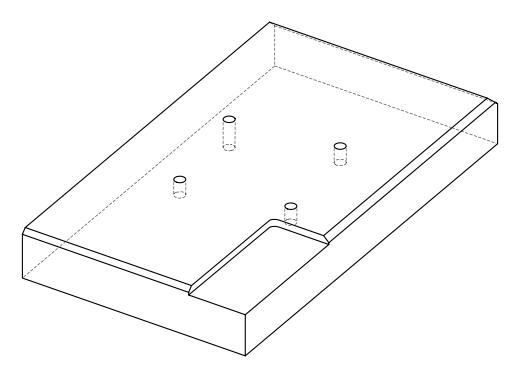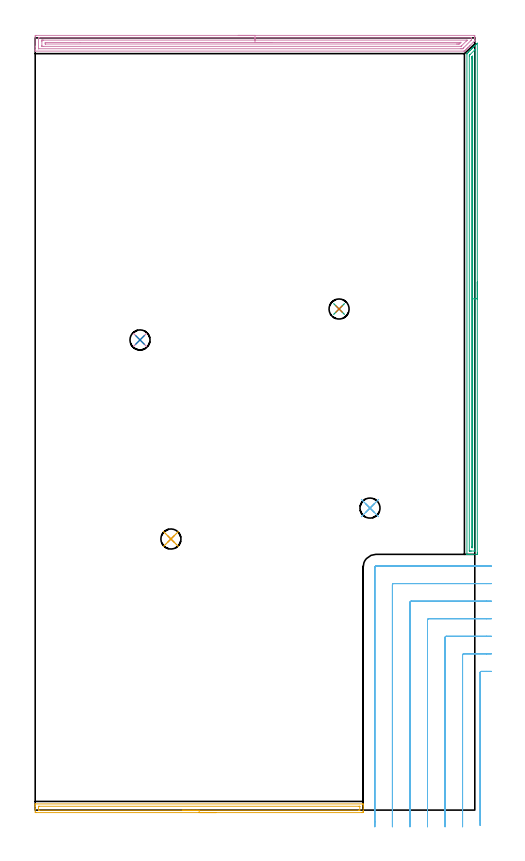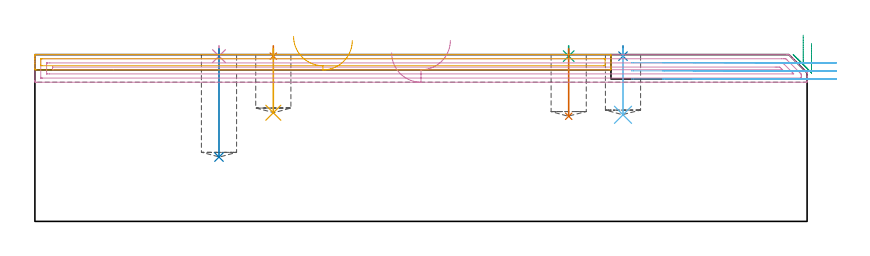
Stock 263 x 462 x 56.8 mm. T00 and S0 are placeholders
(PLAN: 12 operations, 3 tool changes, 27.2 min)
(1 SPOT_DRILL | STEP1POCKET | NXT0321_9005460120000 | 0.03 min | 2 mm3)
(2 SPOT_DRILL_1 | STEP1POCKET_1 | NXT0321_9005460120000 | 0.03 min | 1 mm3)
(3 SPOT_DRILL_2 | STEP1POCKET_2 | NXT0321_9005460120000 | 0.03 min | 59 mm3)
(4 SPOT_DRILL_3 | STEP1POCKET_3 | NXT0321_9005460120000 | 0.03 min | 43 mm3)
(5 DRILL_BLIND_HOLE_INTO_CENTER | STEP1POCKET | NXT0301_128 | 0.09 min | 2095 mm3)
(6 DRILL_BLIND_HOLE_INTO_CENTER_1 | STEP1POCKET_1 | NXT0301_128 | 0.09 min | 2187 mm3)
(7 DRILL_BLIND_HOLE_INTO_CENTER_2 | STEP1POCKET_2 | NXT0301_128 | 0.09 min | 2242 mm3)
(8 DRILL_BLIND_HOLE_INTO_CENTER_3 | STEP1POCKET_3 | NXT0301_128 | 0.15 min | 3808 mm3)
(9 AREA_MILL | FG_CHAMFER_SURFACE | UGT0205_001 | 7.43 min | 6006 mm3)
(10 AREA_MILL_1 | FG_CHAMFER_SURFACE_1 | UGT0205_001 | 8.54 min | 11488 mm3)
(11 AREA_MILL_2 | FG_CHAMFER_SURFACE_2 | UGT0205_001 | 3.33 min | 2699 mm3)
(12 MILL_CORNER_NOTCH_RECTANGULAR | CORNER_NOTCH_RECTANGULAR | UGT0201_103 | Follow Part, ap 3.5, ae 75% | 7.4 min | 84604 mm3)
(TOOL NXT0321_9005460120000 | NC Spot Drill, 142deg, 12mm, Carbide, Uncoated | D12 PA142 FL30 Z2)
(TOOL NXT0301_128 | Carbide Drill 12mm [861.1-1200-036A1-GP GC34] | D12 PA150 FL37.4 Z2)
(TOOL UGT0205_001 | Chamfer Mill 20 x 3 x 45 deg. | D20 FL50 Z2)
(TOOL UGT0201_103 | End Mill 14 mm | D14 FL19 Z2)
(OP 1 SPOT_DRILL)
G17 G21 G94 G90
T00 M6
G54
G17 G0 G90 X81.2 Y162.2 S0 M3
G43 Z66.8 H0
G94 G81 G98 Z56.284 F250. R59.8
G80
M5
M2
(OP 2 SPOT_DRILL_1)
G17 G21 G94 G90
T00 M6
G54
G17 G0 G90 X200.3 Y180.7 S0 M3
G43 Z66.8 H0
G94 G81 G98 Z56.284 F250. R59.8
G80
M5
M2
(OP 3 SPOT_DRILL_2)
G17 G21 G94 G90
T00 M6
G54
G17 G0 G90 X181.8 Y299.8 S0 M3
G43 Z66.8 H0
G94 G81 G98 Z56.284 F250. R59.8
G80
M5
M2
(OP 4 SPOT_DRILL_3)
G17 G21 G94 G90
T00 M6
G54
G17 G0 G90 X62.7 Y281.3 S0 M3
G43 Z66.8 H0
G94 G81 G98 Z56.284 F250. R59.8
G80
M5
M2
(OP 5 DRILL_BLIND_HOLE_INTO_CENTER)
G17 G21 G94 G90
T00 M6
G54
G17 G0 G90 X81.2 Y162.2 S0 M3
G43 Z66.8 H1
G94 G81 G98 Z37. F250. R58.8
G80
M5
M2
(OP 6 DRILL_BLIND_HOLE_INTO_CENTER_1)
G17 G21 G94 G90
T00 M6
G54
G17 G0 G90 X200.3 Y180.7 S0 M3
G43 Z66.8 H1
G94 G81 G98 Z36.3 F250. R58.8
G80
M5
M2
(OP 7 DRILL_BLIND_HOLE_INTO_CENTER_2)
G17 G21 G94 G90
T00 M6
G54
G17 G0 G90 X181.8 Y299.8 S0 M3
G43 Z66.8 H1
G94 G81 G98 Z35.8 F250. R58.8
G80
M5
M2
(OP 8 DRILL_BLIND_HOLE_INTO_CENTER_3)
G17 G21 G94 G90
T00 M6
G54
G17 G0 G90 X62.7 Y281.3 S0 M3
G43 Z66.8 H1
G94 G81 G98 Z21.9 F250. R58.8
G80
M5
M2
(OP 9 AREA_MILL)
G17 G21 G94 G90
T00 M6
G54
G17 G0 G90 X264.5 Y315.9 S1061 M3
G43 Z66.8 H0
Z60.6
G94 G1 Y315.862 Z59.728 F250.
Y315.748 Z58.863
Y315.559 Z58.012
Y315.297 Z57.18
Y314.963 Z56.374
Y314.56 Z55.6
Y314.092 Z54.864
Y313.56 Z54.172
Y312.971 Z53.529
Y312.328 Z52.94
Y311.636 Z52.408
Y310.9 Z51.94
Y310.126 Z51.537
Y309.32 Z51.203
Y308.488 Z50.941
Y307.636 Z50.752
Y306.772 Z50.638
Y305.9 Z50.6
Y154.048
X264.499 Y153.615 Z50.601
X264.494 Y153.16 Z50.603
X264.491 Y153.01 Z50.605
X264.045 Y153. Z51.051
X261.4 Z53.694
X260.852 Z54.245
X260.518 Z54.578
X259.97 Z55.126
X259.637 Z55.458
X258.97 Z56.13
X258.644 Z56.455
X258.305 Y153.007 Z56.786
X258.302 Y153.008 Z56.788
X258.3 Y153.169 Z56.8
Y452.379
X258.304 Y452.597 Z56.789
X258.307 Y452.611 Z56.786
X258.525 Y452.826 Z56.574
X258.561 Y452.861 Z56.539
X259.196 Y453.498 Z55.9
X259.409 Y453.709 Z55.691
X260.077 Y454.379 Z55.019
X260.258 Y454.558 Z54.842
X260.312 Y454.612 Z54.788
X260.959 Y455.261 Z54.138
X261.107 Y455.408 Z53.992
X261.205 Y455.505 Z53.895
X261.4 Y455.701 Z53.698
X261.501 Y455.803 Z53.596
X261.841 Y456.142 Z53.256
X261.957 Y456.257 Z53.143
X262.098 Y456.398 Z53.002
X262.282 Y456.583 Z52.816
X262.394 Y456.696 Z52.703
X262.991 Y457.291 Z52.108
X263.163 Y457.465 Z51.934
X263.884 Y458.185 Z51.215
X264.045 Y458.347 Z51.052
X264.486 Y458.785 Z50.614
X264.493 Y458.79 Z50.607
X264.497 Y458.787 Z50.603
X264.499 Y458.78 Z50.601
X264.5 Y458.775 Z50.6
Y305.9
X263.086 Z52.014
Y156.295
X263.084 Y155.482 Z52.016
X263.083 Y155.402 Z52.017
X263.068 Y155.01 Z52.032
X262.676 Y155.002 Z52.424
X260.915 Y155. Z54.185
X260.518 Y155.001 Z54.582
X260.03 Y155.003 Z55.07
X259.816 Y155.01 Z55.284
X259.721 Y155.031 Z55.379
X259.715 Y155.322 Z55.385
Y155.402
Y451.039
X259.719 Y451.446 Z55.381
X259.721 Y451.544 Z55.379
X259.767 Y451.606 Z55.333
X259.861 Y451.705 Z55.239
X260.082 Y451.932 Z55.018
X262.964 Y454.814 Z52.136
X263.053 Y454.901 Z52.047
X263.07 Y454.914 Z52.03
X263.079 Y454.92 Z52.021
X263.081 Y454.886 Z52.019
X263.085 Y454.691 Z52.015
X263.086 Y305.9 Z52.014
X261.672 Z53.428
X261.671 Y157.188 Z53.429
X261.669 Y157.051 Z53.431
X261.667 Y157.018 Z53.433
X261.665 Y157.01 Z53.435
X261.647 Y157.007 Z53.453
X261.584 Y157.001 Z53.516
X261.4 Z53.7
X261.214 Y157.003 Z53.886
X261.162 Y157.006 Z53.938
X261.135 Y157.01 Z53.965
X261.133 Y157.024 Z53.967
X261.13 Y157.097 Z53.97
X261.129 Y157.188 Z53.971
Y157.463
Y449.528
X261.13 Y450.146 Z53.97
X261.133 Y450.417 Z53.967
X261.135 Y450.508 Z53.965
X261.188 Y450.577 Z53.912
X261.4 Y450.798 Z53.7
X261.519 Y450.919 Z53.581
X261.64 Y451.039 Z53.46
X261.652 Y451.048 Z53.448
X261.662 Y451.053 Z53.438
X261.665 Y451.039 Z53.435
X261.669 Y450.864 Z53.431
X261.671 Y450.765 Z53.429
X261.672 Y305.9 Z53.428
Y305.028 Z53.467
Y304.164 Z53.58
Y303.312 Z53.769
Y302.48 Z54.032
Y301.674 Z54.365
Y300.9 Z54.768
Y300.164 Z55.237
Y299.472 Z55.768
Y298.829 Z56.357
Y298.24 Z57.001
Y297.708 Z57.693
Y297.24 Z58.428
Y296.837 Z59.202
Y296.503 Z60.008
Y296.241 Z60.84
Y296.052 Z61.692
Y295.938 Z62.557
Y295.9 Z63.428
G0 Z66.8
M5
M2
(OP 10 AREA_MILL_1)
G17 G21 G94 G90
T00 M6
G54
G17 G0 G90 X121.5 Y463.5 S1061 M3
G43 Z66.8 H0
Z57.4
G94 G1 X121.538 Z56.528 F250.
X121.652 Z55.664
X121.841 Z54.812
X122.103 Z53.98
X122.437 Z53.174
X122.84 Z52.4
X123.309 Z51.664
X123.84 Z50.972
X124.429 Z50.329
X125.072 Z49.74
X125.764 Z49.208
X126.5 Z48.74
X127.274 Z48.337
X128.08 Z48.003
X128.912 Z47.741
X129.764 Z47.552
X130.628 Z47.438
X131.5 Z47.4
X262.382
X262.721 Y463.497
X262.99 Y463.492 Z47.403
X263. Y463.166 Z47.728
Y462.628 Z48.268
Y462.292 Z48.603
Y461.755 Z49.141
Y461.419 Z49.475
Y460.345 Z50.554
X262.999 Y460.328 Z50.57
X262.995 Y460.305 Z50.592
X262.977 Y460.276 Z50.622
X262.812 Y460.11 Z50.787
X262.084 Y459.384 Z51.516
X260.046 Y457.345 Z53.552
X259.999 Y457.299 Z53.6
X259.805 Y457.105 Z53.794
X259.755 Y457.054 Z53.843
X259.701 Y457. Z53.898
X259.081 Y456.381 Z54.519
X258.883 Y456.181 Z54.716
X258.264 Y455.564 Z55.336
X258.212 Y455.512 Z55.387
X258.01 Y455.308 Z55.588
X257.447 Y454.746 Z56.153
X257.319 Y454.618 Z56.28
X257.137 Y454.435 Z56.462
X257.021 Y454.321 Z56.579
X256.944 Y454.245 Z56.653
X256.795 Y454.102 Z56.787
X256.128 Y454.1 Z56.8
X0.172
X0.01 Y454.103 Z56.788
X0.003 Y454.227 Z56.665
X0. Y454.357 Z56.542
Y454.636 Z56.264
Y455.308 Z55.587
Y456.517 Z54.38
Y457.054 Z53.84
Y462.897 Z48.
X0.004 Y463.166 Z47.732
X0.01 Y463.493 Z47.404
X0.279 Y463.497 Z47.401
X0.619 Y463.5 Z47.4
X131.5
Y462.086 Z48.814
X260.806 Y462.085 Z48.815
X260.946 Y462.084 Z48.816
X260.98 Y462.081 Z48.819
X260.99 Y462.079 Z48.821
X260.993 Y462.071 Z48.829
X260.997 Y462.041 Z48.859
X261. Y461.897 Z49.003
X260.999 Y461.419 Z49.481
X260.997 Y461.026 Z49.874
X260.99 Y460.786 Z50.114
X260.973 Y460.734 Z50.166
X260.927 Y460.685 Z50.215
X260.795 Y460.546 Z50.354
X260.697 Y460.447 Z50.453
X260.595 Y460.344 Z50.556
X256.281 Y456.031 Z54.869
X256.128 Y455.879 Z55.021
X255.834 Y455.595 Z55.305
X255.741 Y455.521 Z55.379
X255.575 Y455.519 Z55.381
X255.234 Y455.516 Z55.384
X255.023 Y455.515 Z55.385
X254.341 Y455.514 Z55.386
X2.194 Y455.515 Z55.385
X2.054 Y455.516 Z55.384
X2.02 Y455.519 Z55.381
X2.011 Y455.521 Z55.379
X2.007 Y455.529 Z55.371
X2.003 Y455.559 Z55.341
X2. Y455.703 Z55.197
Y461.815 Z49.085
X2.003 Y461.947 Z48.953
X2.008 Y462.053 Z48.847
X2.01 Y462.08 Z48.82
X2.023 Y462.081 Z48.819
X2.065 Y462.083 Z48.817
X2.405 Y462.085 Z48.815
X2.617 Y462.086 Z48.814
X131.5
Y460.672 Z50.228
X257.915 Y460.671 Z50.229
X258.452 Y460.665 Z50.235
X258.412 Y460.619 Z50.281
X258.344 Y460.546 Z50.354
X258.133 Y460.333 Z50.567
X257.915 Y460.114 Z50.786
X255.234 Y457.433 Z53.467
X255.042 Y457.242 Z53.658
X254.852 Y457.054 Z53.846
X254.748 Y456.956 Z53.944
X254.73 Y456.94 Z53.96
X254.682 Y456.936 Z53.964
X254.597 Y456.932 Z53.968
X254.469 Y456.929 Z53.971
X5.086
X4.319 Y456.93 Z53.97
X4.192 Y456.932 Z53.968
X4.066 Y456.936 Z53.964
X4.01 Y456.947 Z53.953
X4.006 Y456.992 Z53.908
X4.003 Y457.054 Z53.846
X4.001 Y457.241 Z53.659
X4. Y459.861 Z51.039
X4.004 Y460.546 Z50.354
X4.007 Y460.64 Z50.26
X4.01 Y460.659 Z50.241
X4.024 Y460.665 Z50.235
X4.068 Y460.668 Z50.232
X4.192 Y460.67 Z50.23
X4.957 Y460.672 Z50.228
X131.5
Y459.257 Z51.643
X254.431
X254.543 Y459.256 Z51.644
X254.589 Y459.254 Z51.646
X254.593 Y459.252 Z51.648
Y459.249 Z51.651
X254.573 Y459.225 Z51.675
X254.52 Y459.169 Z51.731
X254.439 Y459.088 Z51.812
X254.15 Y458.8 Z52.1
X253.798 Y458.458 Z52.442
X253.677 Y458.35 Z52.55
X253.448 Y458.347 Z52.553
X253.021 Y458.344 Z52.556
X252.554 Y458.343 Z52.557
X252.129
X6.139
X6.095 Y458.344 Z52.556
X6.05 Y458.346 Z52.554
X6.02 Y458.349 Z52.551
X6.01 Y458.381 Z52.519
X6. Y458.779 Z52.121
Y458.8 Z52.1
X6.008 Y459.226 Z51.674
X6.01 Y459.247 Z51.653
X6.042 Y459.25 Z51.65
X6.124 Y459.254 Z51.646
X6.248 Y459.256 Z51.644
X26.704 Y459.257 Z51.643
X131.5
X132.372 Z51.681
X133.237 Z51.795
X134.088 Z51.983
X134.92 Z52.246
X135.726 Z52.58
X136.5 Z52.982
X137.236 Z53.451
X137.928 Z53.982
X138.571 Z54.572
X139.16 Z55.215
X139.692 Z55.907
X140.16 Z56.643
X140.563 Z57.416
X140.897 Z58.222
X141.159 Z59.054
X141.348 Z59.906
X141.462 Z60.771
X141.5 Z61.643
G0 Z66.8
M5
M2
(OP 11 AREA_MILL_2)
G17 G21 G94 G90
T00 M6
G54
G17 G0 G90 X108.1 Y-1.5 S1061 M3
G43 Z66.8 H0
Z61.6
G94 G1 X108.062 Z60.728 F250.
X107.948 Z59.864
X107.759 Z59.012
X107.497 Z58.18
X107.163 Z57.374
X106.76 Z56.6
X106.292 Z55.864
X105.76 Z55.172
X105.171 Z54.529
X104.528 Z53.94
X103.836 Z53.408
X103.1 Z52.94
X102.326 Z52.537
X101.52 Z52.203
X100.688 Z51.941
X99.837 Z51.752
X98.972 Z51.638
X98.1 Z51.6
X0.63
X0.222 Y-1.496 Z51.601
X0.01 Y-1.492 Z51.605
X0. Y-1.095 Z52.001
Y0.661 Z53.756
Y2.058 Z55.154
Y2.417 Z55.512
Y3.136 Z56.236
Y3.369 Z56.468
X0.002 Y3.536 Z56.629
X0.01 Y3.697 Z56.789
X0.183 Y3.7 Z56.8
X196.017
X196.19 Y3.697 Z56.789
X196.198 Y3.536 Z56.629
X196.2 Y3.369 Z56.468
Y3.136 Z56.236
Y2.417 Z55.512
Y1.18 Z54.276
Y-0.217 Z52.878
Y-0.836 Z52.26
X196.197 Y-1.095 Z52.001
X196.19 Y-1.492 Z51.605
X195.978 Y-1.496 Z51.601
X195.57 Y-1.5 Z51.6
X98.1
Y-0.086 Z53.014
X2.419 Y-0.085 Z53.015
X2.283 Y-0.084 Z53.016
X2.055 Y-0.079 Z53.021
X2.009 Y-0.076 Z53.024
X2.005 Y-0.044 Z53.056
X2.002 Y-0.008 Z53.092
X2. Y0.194 Z53.294
X2.001 Y2.087 Z55.187
X2.005 Y2.197 Z55.297
X2.01 Y2.268 Z55.368
X2.021 Y2.279 Z55.379
X2.039 Y2.281 Z55.381
X2.419 Y2.285 Z55.385
X2.553 Y2.286 Z55.386
X193.781 Y2.285 Z55.385
X193.917 Y2.284 Z55.384
X194.145 Y2.279 Z55.379
X194.191 Y2.276 Z55.376
X194.195 Y2.243 Z55.343
X194.198 Y2.208 Z55.308
X194.2 Y2.006 Z55.106
X194.199 Y0.113 Z53.213
X194.195 Y0.003 Z53.103
X194.19 Y-0.068 Z53.032
X194.179 Y-0.079 Z53.021
X194.161 Y-0.081 Z53.019
X193.781 Y-0.085 Z53.015
X193.648 Y-0.086 Z53.014
X98.1
X97.228 Z53.052
X96.364 Z53.166
X95.512 Z53.355
X94.68 Z53.617
X93.874 Z53.951
X93.1 Z54.354
X92.364 Z54.823
X91.672 Z55.354
X91.029 Z55.943
X90.44 Z56.586
X89.909 Z57.278
X89.44 Z58.014
X89.037 Z58.788
X88.703 Z59.594
X88.441 Z60.426
X88.252 Z61.278
X88.138 Z62.143
X88.1 Z63.014
G0 Z66.8
M5
M2
(OP 12 MILL_CORNER_NOTCH_RECTANGULAR)
G17 G21 G94 G90
T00 M6
G54
G17 G0 G90 X273. Y83. S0 M3
G43 Z66.8 H0
Z54.033
G94 G1 X270. F250.
X266.894 F500.
G3 X266.2 Y82.306 R0.7
G1 Y-6.226
Y-9.226 F250.
G0 Z66.8
X273. Y93.5
Z54.033
G1 X270.
X256.394 F500.
G3 X255.7 Y92.806 R0.7
G1 Y-7.
Y-10. F250.
G0 Z66.8
X273. Y104.
Z54.033
G1 X270.
X245.895 F500.
G3 X245.2 Y103.305 R0.7
G1 Y-7.
Y-10. F250.
G0 Z66.8
X273. Y114.5
Z54.033
G1 X270.
X235.395 F500.
G3 X234.7 Y113.805 R0.7
G1 Y-7.
Y-10. F250.
G0 Z66.8
X273. Y125.
Z54.033
G1 X270.
X224.895 F500.
G3 X224.2 Y124.305 R0.7
G1 Y-7.
Y-10. F250.
G0 Z66.8
X273. Y135.5
Z54.033
G1 X270.
X214.396 F500.
G3 X213.7 Y134.804 R0.7
G1 Y-7.
Y-10. F250.
G0 Z66.8
X273. Y146.
Z54.033
G1 X270.
X203.896 F500.
G3 X203.2 Y145.304 R0.7
G1 Y-7.
Y-10. F250.
G0 Z66.8
X273. Y83.
Z51.267
G1 X270.
X266.894 F500.
G3 X266.2 Y82.306 R0.7
G1 Y-6.226
Y-9.226 F250.
G0 Z66.8
X273. Y93.5
Z51.267
G1 X270.
X256.394 F500.
G3 X255.7 Y92.806 R0.7
G1 Y-7.
Y-10. F250.
G0 Z66.8
X273. Y104.
Z51.267
G1 X270.
X245.895 F500.
G3 X245.2 Y103.305 R0.7
G1 Y-7.
Y-10. F250.
G0 Z66.8
X273. Y114.5
Z51.267
G1 X270.
X235.395 F500.
G3 X234.7 Y113.805 R0.7
G1 Y-7.
Y-10. F250.
G0 Z66.8
X273. Y125.
Z51.267
G1 X270.
X224.895 F500.
G3 X224.2 Y124.305 R0.7
G1 Y-7.
Y-10. F250.
G0 Z66.8
X273. Y135.5
Z51.267
G1 X270.
X214.396 F500.
G3 X213.7 Y134.804 R0.7
G1 Y-7.
Y-10. F250.
G0 Z66.8
X273. Y146.
Z51.267
G1 X270.
X203.896 F500.
G3 X203.2 Y145.304 R0.7
G1 Y-7.
Y-10. F250.
G0 Z66.8
X273. Y83.
Z48.5
G1 X270.
X266.894 F500.
G3 X266.2 Y82.306 R0.7
G1 Y-6.226
Y-9.226 F250.
G0 Z66.8
X273. Y93.5
Z48.5
G1 X270.
X256.394 F500.
G3 X255.7 Y92.806 R0.7
G1 Y-7.
Y-10. F250.
G0 Z66.8
X273. Y104.
Z48.5
G1 X270.
X245.895 F500.
G3 X245.2 Y103.305 R0.7
G1 Y-7.
Y-10. F250.
G0 Z66.8
X273. Y114.5
Z48.5
G1 X270.
X235.395 F500.
G3 X234.7 Y113.805 R0.7
G1 Y-7.
Y-10. F250.
G0 Z66.8
X273. Y125.
Z48.5
G1 X270.
X224.895 F500.
G3 X224.2 Y124.305 R0.7
G1 Y-7.
Y-10. F250.
G0 Z66.8
X273. Y135.5
Z48.5
G1 X270.
X214.396 F500.
G3 X213.7 Y134.804 R0.7
G1 Y-7.
Y-10. F250.
G0 Z66.8
X273. Y146.
Z48.5
G1 X270.
X203.896 F500.
G3 X203.2 Y145.304 R0.7
G1 Y-7.
Y-10. F250.
G0 Z66.8
M5
M2
